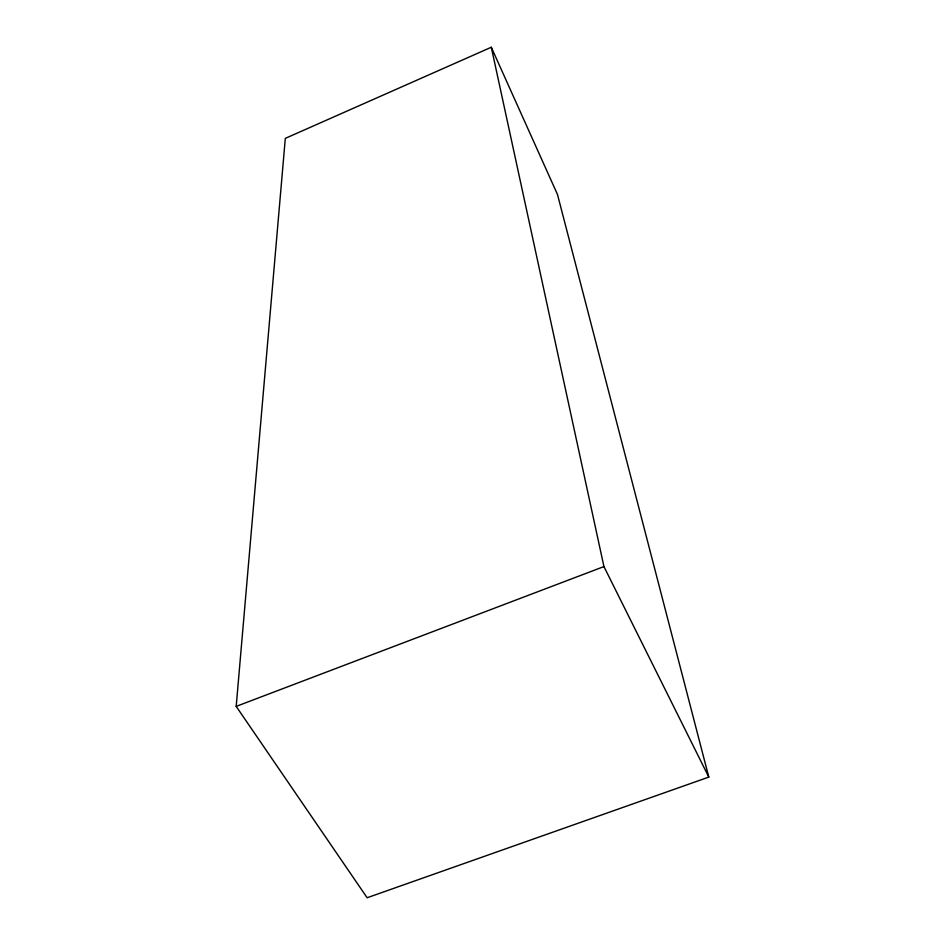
<?xml version="1.0" encoding="UTF-8"?>
<svg xmlns="http://www.w3.org/2000/svg" width="945" height="945" viewBox="0 0 945 945"><rect width="100%" height="100%" fill="white"/><g stroke="black" fill="none" stroke-linecap="round" stroke-linejoin="round"><path stroke-width="1.42" d="M236.191 706.387L285.307 138.372L491.294 47.25L557.491 194.493L708.809 777.097L367.132 897.75L236.191 706.387L603.938 566.575L491.294 47.25M603.938 566.575L708.809 777.097"/></g></svg>
